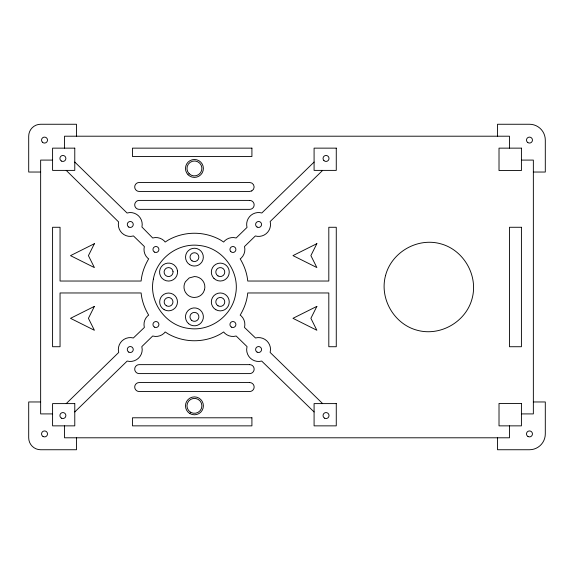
<?xml version="1.0" encoding="UTF-8"?>
<svg xmlns="http://www.w3.org/2000/svg" width="574" height="574" viewBox="0 0 574 574"><rect width="100%" height="100%" fill="white"/><g stroke="black" fill="none" stroke-linecap="round" stroke-linejoin="round"><path stroke-width="0.86" d="M66.218 403.608L118.718 352.45L118.33 349.523A11.946 11.946 0 0 1 133.362 337.986L144.361 327.46A11.946 11.946 0 0 1 147.597 315.958L148.688 315.148C144.619 308.41 141.857 300.826 141.111 292.97L60.055 292.97L60.055 346.725L52.586 346.725L52.586 227.275L60.055 227.275L60.055 281.03L141.111 281.03C141.857 273.174 144.619 265.59 148.688 258.852L147.597 258.042A11.946 11.946 0 0 1 144.361 246.54L133.469 235.936L130.843 236.409A11.946 11.946 0 0 1 118.603 221.937L66.218 170.392M314.086 162.055L261.83 212.983A11.946 11.946 0 0 0 247.014 227.419L236.165 237.988A11.946 11.946 0 0 0 224.585 240.929L223.709 242.049L220.323 239.896A53.748 53.748 0 0 0 168.534 239.896L165.154 242.049L164.272 240.929A11.946 11.946 0 0 0 152.698 237.988L141.943 227.017A11.946 11.946 0 0 0 129.702 212.545L127.076 213.019L74.778 162.055M74.778 411.945L127.184 361.06A11.946 11.946 0 0 0 142.216 349.523L141.835 346.596L152.698 336.012A11.946 11.946 0 0 0 164.272 333.071L165.154 331.951L168.534 334.104A53.748 53.748 0 0 0 220.323 334.104L223.709 331.951L224.585 333.071A11.946 11.946 0 0 0 236.165 336.012L247.028 346.596L246.641 349.523A11.946 11.946 0 0 0 261.679 361.06L314.086 411.945M322.638 170.392L270.16 221.535A11.946 11.946 0 0 1 255.344 235.971L244.502 246.54A11.946 11.946 0 0 1 241.259 258.042L240.176 258.852C244.237 265.59 247.007 273.174 247.746 281.03L328.809 281.03L328.809 227.275L336.271 227.275L336.271 346.725L328.809 346.725L328.809 292.97L247.746 292.97C247.007 300.826 244.237 308.41 240.176 315.148L241.259 315.958A11.946 11.946 0 0 1 244.502 327.46L255.495 337.986A11.946 11.946 0 0 1 270.533 349.523L270.146 352.45L322.638 403.608M52.586 160.089L40.646 160.089L40.646 413.911L52.586 413.911M521.414 160.089L533.354 160.089L533.354 413.911L521.414 413.911M40.646 172.035L28.7 172.035L28.7 136.203A11.946 11.946 0 0 1 40.646 124.257L76.478 124.257L76.478 136.203M533.354 172.035L545.3 172.035L545.3 140.085A15.828 15.828 0 0 0 529.472 124.257L497.522 124.257L497.522 136.203M40.646 401.965L28.7 401.965L28.7 437.797A11.946 11.946 0 0 0 40.646 449.743L76.478 449.743L76.478 437.797M533.354 401.965L545.3 401.965L545.3 433.915A15.828 15.828 0 0 1 529.472 449.743L497.522 449.743L497.522 437.797M509.468 148.142L509.468 136.203L64.532 136.203L64.532 148.142M509.468 425.858L509.468 437.797L64.532 437.797L64.532 425.858M173.018 271.538L173.004 272.707A4.477 4.477 0 0 1 166.288 275.922A4.477 4.477 0 0 1 165.886 268.481L166.905 267.914A4.477 4.477 0 0 1 173.018 271.538M177.502 271L177.474 273.346A8.997 8.997 0 0 1 163.977 279.811A8.997 8.997 0 0 1 163.174 264.865L165.226 263.717A8.997 8.997 0 0 1 177.502 271M153.366 279.165C148.451 301.96 165.994 326.111 189.19 328.479C210.364 331.557 231.882 315.922 235.498 294.835C240.413 272.04 222.87 247.889 199.673 245.521C178.5 242.443 156.975 258.078 153.366 279.165M385.577 275.405C379.227 298.523 394.051 324.21 417.248 330.265C440.366 336.615 466.045 321.784 472.108 298.595C478.458 275.477 463.627 249.79 440.437 243.735C417.32 237.385 391.633 252.216 385.577 275.405M204.523 289.705L203.483 292.223A10.454 10.454 0 0 1 197.133 297.095L194.428 297.454A10.454 10.454 0 0 1 187.038 294.39L185.38 292.223A10.454 10.454 0 0 1 185.38 281.777L189.205 277.952L194.428 276.546A10.454 10.454 0 0 1 204.523 289.705M94.394 243.699L88.425 255.645L94.394 267.592L70.509 255.645L94.394 243.699M94.394 306.38L88.425 318.326L94.394 330.272L70.509 318.326L94.394 306.38M316.862 243.67L310.886 255.609L316.862 267.556L292.97 255.609L316.862 243.67M316.862 306.373L310.886 318.319L316.862 330.265L292.97 318.319L316.862 306.373M251.491 190.955L249.676 191.443L139.188 191.443A4.477 4.477 0 0 1 134.711 186.966A4.477 4.477 0 0 1 139.188 182.489L249.676 182.489A4.477 4.477 0 0 1 251.914 190.841L251.491 190.955M74.778 148.142L52.586 148.142L52.586 170.392L74.778 170.392L74.778 148.142M251.914 148.142L132.465 148.142L132.465 156.508L251.914 156.508L251.914 148.142M336.271 148.142L314.086 148.142L314.086 170.392L336.271 170.392L336.271 148.142M521.414 148.142L499.014 148.142L499.014 170.543L521.414 170.543L521.414 148.142M249.676 200.405L139.188 200.405A4.477 4.477 0 0 0 134.711 204.882A4.477 4.477 0 0 0 139.188 209.359L249.676 209.359A4.477 4.477 0 0 0 254.153 204.882A4.477 4.477 0 0 0 249.676 200.405M521.414 227.275L509.468 227.275L509.468 346.725L521.414 346.725L521.414 227.275M249.676 364.641L139.188 364.641A4.477 4.477 0 0 0 134.711 369.118A4.477 4.477 0 0 0 139.188 373.595L249.676 373.595A4.477 4.477 0 0 0 254.153 369.118A4.477 4.477 0 0 0 249.676 364.641M249.676 382.557L139.188 382.557A4.477 4.477 0 0 0 134.711 387.034A4.477 4.477 0 0 0 139.188 391.511L249.676 391.511A4.477 4.477 0 0 0 254.153 387.034A4.477 4.477 0 0 0 249.676 382.557M521.414 403.457L499.014 403.457L499.014 425.858L521.414 425.858L521.414 403.457M74.778 403.608L52.586 403.608L52.586 425.858L74.778 425.858L74.778 403.608M336.271 403.608L314.086 403.608L314.086 425.858L336.271 425.858L336.271 403.608M251.914 417.793L132.465 417.793L132.465 425.858L251.914 425.858L251.914 417.793M43.036 436.505A2.985 2.985 0 0 0 47.513 433.915A2.985 2.985 0 0 0 43.036 431.332A2.985 2.985 0 0 0 43.036 436.505M154.442 252.072A2.985 2.985 0 0 0 158.919 249.489A2.985 2.985 0 0 0 154.442 246.899A2.985 2.985 0 0 0 154.442 252.072M230.813 251.599A2.985 2.985 0 0 0 235.806 250.257A2.985 2.985 0 0 0 232.154 246.605A2.985 2.985 0 0 0 230.813 251.599M154.442 327.101A2.985 2.985 0 0 0 158.919 324.511A2.985 2.985 0 0 0 154.442 321.928A2.985 2.985 0 0 0 154.442 327.101M231.43 327.101A2.985 2.985 0 0 0 235.907 324.511A2.985 2.985 0 0 0 231.43 321.928A2.985 2.985 0 0 0 231.43 327.101M128.777 352.113A2.985 2.985 0 0 0 133.261 349.523A2.985 2.985 0 0 0 128.777 346.94A2.985 2.985 0 0 0 128.777 352.113M257.095 352.113A2.985 2.985 0 0 0 261.572 349.523A2.985 2.985 0 0 0 257.095 346.94A2.985 2.985 0 0 0 257.095 352.113M257.095 227.06A2.985 2.985 0 0 0 261.572 224.477A2.985 2.985 0 0 0 257.095 221.887A2.985 2.985 0 0 0 257.095 227.06M128.777 227.06A2.985 2.985 0 0 0 133.261 224.477A2.985 2.985 0 0 0 128.777 221.887A2.985 2.985 0 0 0 128.777 227.06M324.532 418.137A2.985 2.985 0 0 0 329.017 415.554A2.985 2.985 0 0 0 324.532 412.964A2.985 2.985 0 0 0 324.532 418.137M61.396 418.137A2.985 2.985 0 0 0 65.881 415.554A2.985 2.985 0 0 0 61.396 412.964A2.985 2.985 0 0 0 61.396 418.137M323.915 160.562A2.985 2.985 0 0 0 328.916 159.22A2.985 2.985 0 0 0 325.257 155.561A2.985 2.985 0 0 0 323.915 160.562M61.396 161.036A2.985 2.985 0 0 0 65.881 158.446A2.985 2.985 0 0 0 61.396 155.863A2.985 2.985 0 0 0 61.396 161.036M42.411 142.194A2.985 2.985 0 0 0 47.412 140.852A2.985 2.985 0 0 0 43.753 137.2A2.985 2.985 0 0 0 42.411 142.194M192.068 260.876A4.42 4.42 0 0 0 198.848 257.317A4.42 4.42 0 0 0 192.376 253.227A4.42 4.42 0 0 0 192.068 260.876M188.659 323.714A8.962 8.962 0 0 0 203.246 318.434A8.962 8.962 0 0 0 191.379 308.439A8.962 8.962 0 0 0 188.659 323.714M189.671 264.657A8.897 8.897 0 0 0 203.325 257.496A8.897 8.897 0 0 0 190.295 249.26A8.897 8.897 0 0 0 189.671 264.657M213.958 278.404A8.962 8.962 0 0 0 228.947 274.386A8.962 8.962 0 0 0 217.969 263.416A8.962 8.962 0 0 0 213.958 278.404M215.81 309.687A8.962 8.962 0 0 0 229.248 301.931A8.962 8.962 0 0 0 215.81 294.175A8.962 8.962 0 0 0 215.81 309.687M164.121 309.637A8.897 8.897 0 0 0 177.466 301.931A8.897 8.897 0 0 0 164.121 294.225A8.897 8.897 0 0 0 164.121 309.637M191.544 320.285A4.477 4.477 0 0 0 198.841 317.644A4.477 4.477 0 0 0 192.907 312.651A4.477 4.477 0 0 0 191.544 320.285M218.048 275.951A4.477 4.477 0 0 0 224.771 272.069A4.477 4.477 0 0 0 218.048 268.187A4.477 4.477 0 0 0 218.048 275.951M218.048 305.813A4.477 4.477 0 0 0 224.771 301.931A4.477 4.477 0 0 0 218.048 298.049A4.477 4.477 0 0 0 218.048 305.813M166.36 305.755A4.413 4.413 0 0 0 172.982 301.931A4.413 4.413 0 0 0 166.36 298.107A4.413 4.413 0 0 0 166.36 305.755M189.951 413.603A8.962 8.962 0 0 0 203.39 405.847A8.962 8.962 0 0 0 189.951 398.091A8.962 8.962 0 0 0 189.951 413.603M190.697 412.311A7.462 7.462 0 0 0 201.897 405.847A7.462 7.462 0 0 0 190.697 399.382A7.462 7.462 0 0 0 190.697 412.311M188.093 174.783A8.962 8.962 0 0 0 203.081 170.772A8.962 8.962 0 0 0 192.111 159.794A8.962 8.962 0 0 0 188.093 174.783M189.155 173.728A7.462 7.462 0 0 0 201.639 170.385A7.462 7.462 0 0 0 192.498 161.237A7.462 7.462 0 0 0 189.155 173.728M527.98 436.505A2.985 2.985 0 0 0 532.457 433.915A2.985 2.985 0 0 0 527.98 431.332A2.985 2.985 0 0 0 527.98 436.505M527.8 142.56A2.985 2.985 0 0 0 532.45 140.293A2.985 2.985 0 0 0 528.166 137.401A2.985 2.985 0 0 0 527.8 142.56"/></g></svg>
